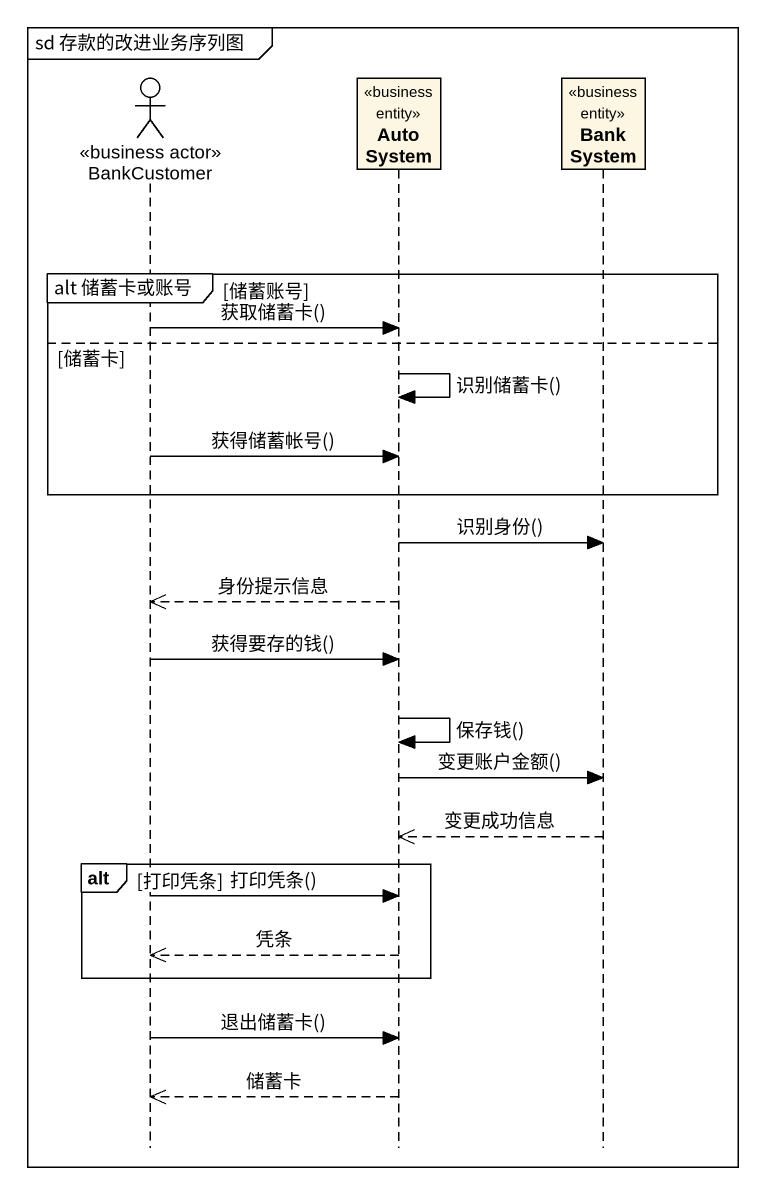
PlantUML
@startuml
mainframe sd 存款的改进业务序列图
hide footbox
actor BankCustomer <<business actor>>
participant AutoSystem <<business entity>>
participant BankSystem <<business entity>>

group alt 储蓄卡或账号 [储蓄账号]
  BankCustomer -> AutoSystem : 获取储蓄卡()
else 储蓄卡
  AutoSystem -> AutoSystem : 识别储蓄卡()
  BankCustomer -> AutoSystem : 获得储蓄帐号()
end
AutoSystem -> BankSystem : 识别身份()
AutoSystem -->> BankCustomer : 身份提示信息
BankCustomer -> AutoSystem : 获得要存的钱()
AutoSystem -> AutoSystem : 保存钱()
AutoSystem -> BankSystem : 变更账户金额()
BankSystem -->> AutoSystem : 变更成功信息
alt 打印凭条
  BankCustomer -> AutoSystem : 打印凭条()
  AutoSystem -->> BankCustomer : 凭条
end
BankCustomer -> AutoSystem : 退出储蓄卡()
AutoSystem -->> BankCustomer : 储蓄卡
@enduml
